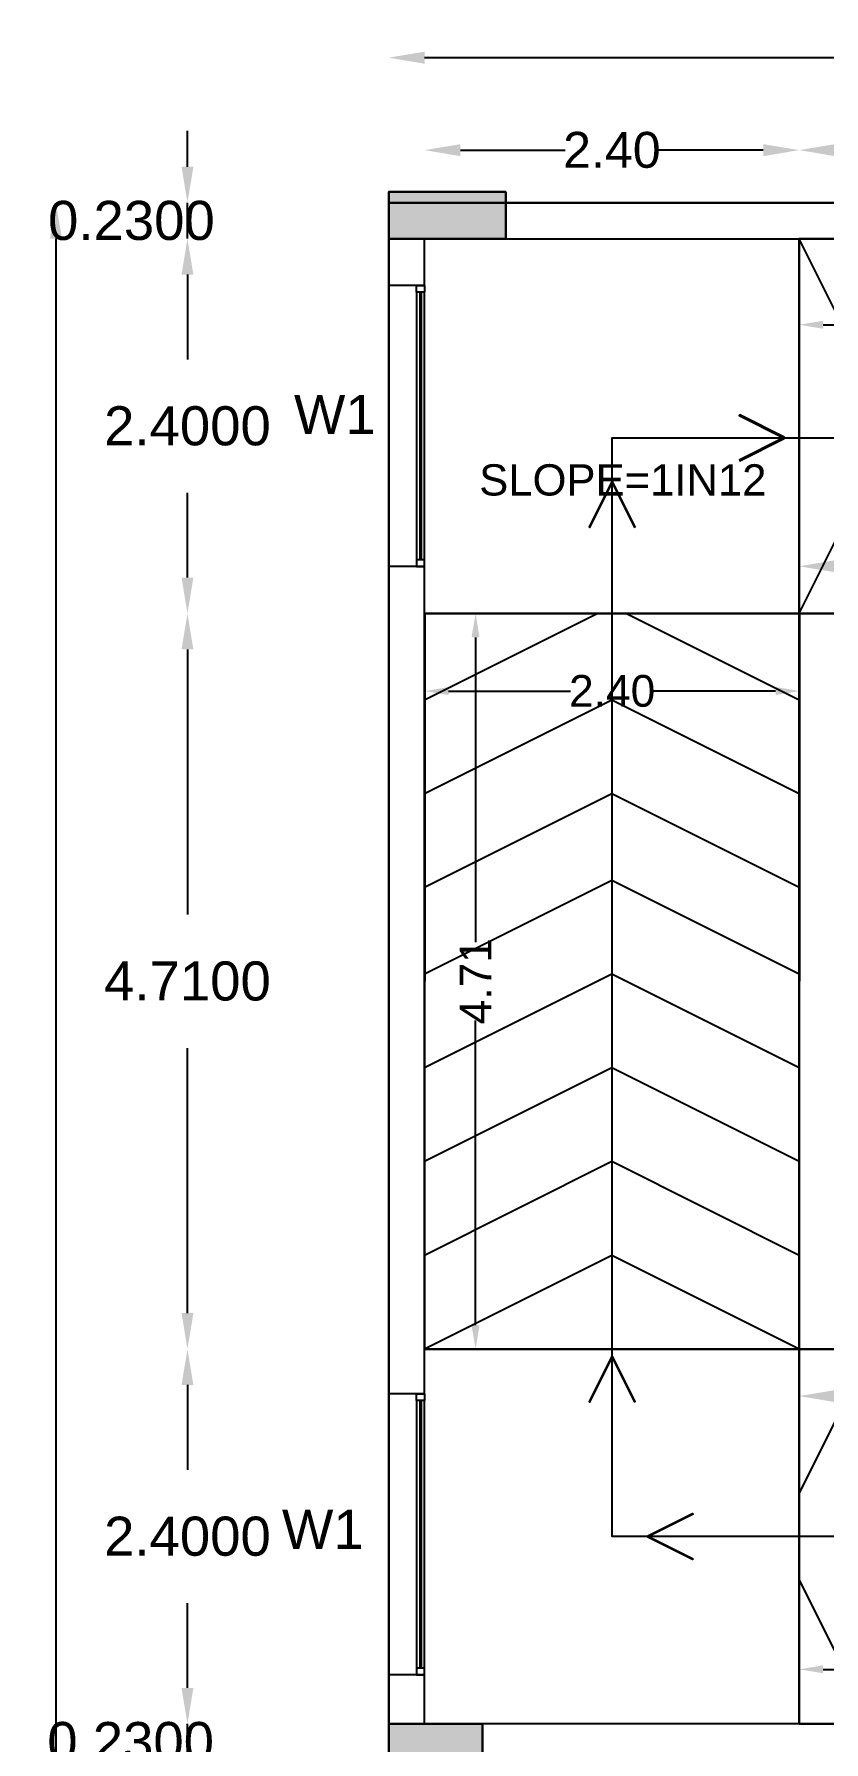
# Model space of a CAD drawing. Header units: metres. Extents: x -38 to 401, y 28 to 287.
# Drawn here: x 235.75 to 240.81, y 205.69 to 216.63 of the extents above; entities that cross this region are included whole.
import ezdxf

# ---------------------------------------------------------------- set-up
doc = ezdxf.new("R2010")
doc.units = ezdxf.units.M
for name, color, linetype in [('BLK_1_DA_RAMP_1', 30, 'Continuous'), ('UBEAM', 1, 'Continuous'), ('UHATCH', 8, 'Continuous')]:
    doc.layers.add(name, color=color, linetype=linetype)
for name, color, linetype, lineweight in [('BLK_1_FLR_1_BLT_UP_AREA', 4, 'Continuous', 30), ('BLK_1_LVL_1_BLDG_FOOT_PRINT', 4, 'Continuous', 30), ('UCOLUMN', 6, 'Continuous', 30)]:
    doc.layers.add(name, color=color, linetype=linetype, lineweight=lineweight)
doc.styles.get("Standard").update_dxf_attribs({"font": 'arial.ttf'})
doc.dimstyles.get("Standard").update_dxf_attribs({"dimtxt": 0.18, "dimasz": 0.18, "dimexe": 0.18, "dimexo": 0.0625, "dimgap": 0.09, "dimtad": 0, "dimtih": 1, "dimtoh": 1, "dimdec": 4, "dimzin": 0, "dimdsep": 46, "dimtxsty": 'Standard', "dimcen": 0.09, "dimadec": 0, "dimazin": 0, "dimtfac": 1, "dimtdec": 4, "dimtofl": 0, "dimtmove": 0, "dimatfit": 3, "dimfxl": 0, "dimtolj": 1, "dimtzin": 0, "dimarcsym": 0})
doc.dimstyles.new('STANDARD$0', dxfattribs={"dimtxt": 7, "dimasz": 3, "dimexe": 3, "dimexo": 1, "dimgap": 1.5, "dimtad": 1, "dimdec": 1, "dimzin": 1, "dimdsep": 46, "dimlunit": 4, "dimtxsty": 'Standard', "dimblk": 'OBLIQUE', "dimcen": 0.09375, "dimdle": 1, "dimclrd": 8, "dimclre": 8, "dimclrt": 7, "dimadec": 1, "dimazin": 0, "dimtfac": 1, "dimtdec": 1, "dimtix": 1, "dimtmove": 2, "dimatfit": 3, "dimldrblk": 'ARCHTICK', "dimfxl": 0, "dimfrac": 2, "dimtolj": 1, "dimtzin": 0, "dimarcsym": 0})

# ---------------------------------------------------------------- blocks, each defined once
blk = doc.blocks.new('*D194')
at = {"color": 0, "lineweight": -2}
for p, q in [((240.88, 213.222), (249.168, 213.222)), ((258.21, 213.222), (249.923, 213.222))]:
    blk.add_line(p, q, dxfattribs=at)
at = {"color": 0}
for points in [[(240.88, 213.261), (240.88, 213.184), (240.65, 213.222)], [(258.21, 213.261), (258.21, 213.184), (258.44, 213.222)]]:
    blk.add_solid(points, dxfattribs=at)
at = {"layer": 'Defpoints', "color": 0}
for p in [(258.44, 213.222), (240.65, 212.92), (258.44, 212.915)]:
    blk.add_point(p, dxfattribs=at)
at = {"color": 0, "lineweight": 25, "insert": (249.545, 213.222), "char_height": 0.23, "attachment_point": 5}
blk.add_mtext('\\A1;17.79', dxfattribs=at)
blk = doc.blocks.new('*D196')
at = {"color": 0, "lineweight": -2}
for p, q in [((240.88, 207.909), (245.303, 207.909)), ((250.48, 207.909), (246.057, 207.909))]:
    blk.add_line(p, q, dxfattribs=at)
at = {"color": 0}
for points in [[(240.88, 207.947), (240.88, 207.87), (240.65, 207.909)], [(250.48, 207.947), (250.48, 207.87), (250.71, 207.909)]]:
    blk.add_solid(points, dxfattribs=at)
at = {"layer": 'Defpoints', "color": 0}
for p in [(240.65, 208.21), (250.71, 208.21), (240.65, 207.909)]:
    blk.add_point(p, dxfattribs=at)
at = {"color": 0, "lineweight": 25, "insert": (245.68, 207.909), "char_height": 0.23, "attachment_point": 5}
blk.add_mtext('\\A1;10.06', dxfattribs=at)
blk = doc.blocks.new('*D197')
at = {"color": 0, "lineweight": -2}
for p, q in [((238.48, 215.887), (239.15, 215.887)), ((240.42, 215.887), (239.751, 215.887))]:
    blk.add_line(p, q, dxfattribs=at)
at = {"color": 0}
for points in [[(238.48, 215.925), (238.48, 215.848), (238.25, 215.887)], [(240.42, 215.925), (240.42, 215.848), (240.65, 215.887)]]:
    blk.add_solid(points, dxfattribs=at)
at = {"layer": 'Defpoints', "color": 0}
for p in [(240.65, 215.887), (238.25, 215.32), (240.65, 215.32)]:
    blk.add_point(p, dxfattribs=at)
at = {"color": 0, "lineweight": 25, "insert": (239.45, 215.887), "char_height": 0.23, "attachment_point": 5}
blk.add_mtext('\\A1;2.40', dxfattribs=at)
blk = doc.blocks.new('*D198')
at = {"color": 0, "lineweight": -2}
for p, q in [((240.88, 215.887), (249.168, 215.887)), ((258.21, 215.887), (249.923, 215.887))]:
    blk.add_line(p, q, dxfattribs=at)
at = {"color": 0}
for points in [[(240.88, 215.925), (240.88, 215.848), (240.65, 215.887)], [(258.21, 215.925), (258.21, 215.848), (258.44, 215.887)]]:
    blk.add_solid(points, dxfattribs=at)
at = {"layer": 'Defpoints', "color": 0}
for p in [(258.44, 215.887), (240.65, 215.32), (258.44, 215.315)]:
    blk.add_point(p, dxfattribs=at)
at = {"color": 0, "lineweight": 25, "insert": (249.545, 215.887), "char_height": 0.23, "attachment_point": 5}
blk.add_mtext('\\A1;17.79', dxfattribs=at)
blk = doc.blocks.new('*D200')
at = {"color": 0, "lineweight": -2}
for p, q in [((238.25, 216.479), (249.154, 216.479)), ((260.84, 216.479), (249.936, 216.479))]:
    blk.add_line(p, q, dxfattribs=at)
at = {"color": 0}
for points in [[(238.25, 216.517), (238.25, 216.44), (238.02, 216.479)], [(260.84, 216.517), (260.84, 216.44), (261.07, 216.479)]]:
    blk.add_solid(points, dxfattribs=at)
at = {"layer": 'Defpoints', "color": 0}
for p in [(261.07, 216.479), (238.02, 215.55), (261.07, 215.55)]:
    blk.add_point(p, dxfattribs=at)
at = {"color": 0, "lineweight": 25, "insert": (249.545, 216.479), "char_height": 0.23, "attachment_point": 5}
blk.add_mtext('\\A1;23.05', dxfattribs=at)
blk = doc.blocks.new('*D188')
at = {"color": 0, "lineweight": -2}
for p, q in [((235.888, 215.32), (235.888, 188.992)), ((235.888, 162.43), (235.888, 188.757))]:
    blk.add_line(p, q, dxfattribs=at)
at = {"color": 0}
for points in [[(235.85, 215.32), (235.927, 215.32), (235.888, 215.55)], [(235.85, 162.43), (235.927, 162.43), (235.888, 162.2)]]:
    blk.add_solid(points, dxfattribs=at)
at = {"layer": 'Defpoints', "color": 0}
for p in [(234.362, 215.55), (232.862, 162.2), (235.888, 162.2)]:
    blk.add_point(p, dxfattribs=at)
at = {"color": 0, "lineweight": 25, "insert": (235.888, 188.875), "char_height": 0.23, "attachment_point": 5}
blk.add_mtext('\\A1;53.35', dxfattribs=at)
blk = doc.blocks.new('600X600')
at = {"layer": 'UHATCH', "linetype": 'Continuous'}
h = blk.add_hatch(color=256, dxfattribs=at)
h.dxf.hatch_style = 1
h.paths.add_polyline_path([(600, 600), (0, 600), (0, 0), (600, 0)])
at = {"layer": 'UCOLUMN', "linetype": 'Continuous'}
blk.add_lwpolyline([(0, 0), (600, 0), (600, 600), (0, 600)], close=True, dxfattribs=at)
blk = doc.blocks.new('750 x 750')
blk.add_blockref('600X600', (0, 75))
blk = doc.blocks.new('300 x 750')
at = {"layer": 'UHATCH', "linetype": 'Continuous'}
h = blk.add_hatch(color=256, dxfattribs=at)
h.dxf.hatch_style = 1
h.paths.add_polyline_path([(750, 0), (750, 300), (0, 300), (0, 0)])
at = {"layer": 'UCOLUMN', "linetype": 'Continuous'}
blk.add_lwpolyline([(0, 300), (0, 0), (750, 0), (750, 300)], close=True, dxfattribs=at)
blk = doc.blocks.new('COLUMN LAYOUT')
at = {"layer": 'UBEAM', "color": 7, "linetype": 'Continuous', "xscale": -1, "rotation": 180}
blk.add_blockref('300 x 750', (-21325, 40960), dxfattribs=at)
at = {"layer": 'UBEAM', "color": 7, "linetype": 'Continuous'}
blk.add_blockref('750 x 750', (-21325, 30475), dxfattribs=at)
blk = doc.blocks.new('*D617')
at = {"color": 0, "lineweight": -2}
for p, q in [((236.731, 206.04), (236.731, 206.27)), ((236.731, 205.58), (236.731, 205.81)), ((236.731, 205.35), (236.731, 205.12))]:
    blk.add_line(p, q, dxfattribs=at)
at = {"color": 0}
for points in [[(236.693, 206.04), (236.769, 206.04), (236.731, 205.81)], [(236.693, 205.35), (236.769, 205.35), (236.731, 205.58)]]:
    blk.add_solid(points, dxfattribs=at)
at = {"layer": 'Defpoints', "color": 0}
for p in [(236.731, 205.81), (238.25, 205.81), (238.25, 205.58)]:
    blk.add_point(p, dxfattribs=at)
at = {"color": 0, "lineweight": 25, "insert": (236.367, 205.695), "char_height": 0.25, "attachment_point": 5}
blk.add_mtext('\\A1;0.2300', dxfattribs=at)
blk = doc.blocks.new('*D618')
at = {"color": 0, "lineweight": -2}
for p, q in [((236.731, 207.98), (236.731, 207.437)), ((236.731, 206.04), (236.731, 206.582))]:
    blk.add_line(p, q, dxfattribs=at)
at = {"color": 0}
for points in [[(236.693, 207.98), (236.769, 207.98), (236.731, 208.21)], [(236.693, 206.04), (236.769, 206.04), (236.731, 205.81)]]:
    blk.add_solid(points, dxfattribs=at)
at = {"layer": 'Defpoints', "color": 0}
for p in [(236.731, 208.21), (238.25, 208.21), (238.25, 205.81)]:
    blk.add_point(p, dxfattribs=at)
at = {"color": 0, "lineweight": 25, "insert": (236.731, 207.01), "char_height": 0.25, "attachment_point": 5}
blk.add_mtext('\\A1;2.4000', dxfattribs=at)
blk = doc.blocks.new('*D704')
at = {"color": 0, "lineweight": -2}
for p, q in [((236.731, 212.69), (236.731, 210.992)), ((236.731, 208.44), (236.731, 210.137))]:
    blk.add_line(p, q, dxfattribs=at)
at = {"color": 0}
for points in [[(236.693, 212.69), (236.769, 212.69), (236.731, 212.92)], [(236.693, 208.44), (236.769, 208.44), (236.731, 208.21)]]:
    blk.add_solid(points, dxfattribs=at)
at = {"layer": 'Defpoints', "color": 0}
for p in [(236.731, 212.92), (238.25, 212.92), (238.25, 208.21)]:
    blk.add_point(p, dxfattribs=at)
at = {"color": 0, "lineweight": 25, "insert": (236.731, 210.565), "char_height": 0.25, "attachment_point": 5}
blk.add_mtext('\\A1;4.7100', dxfattribs=at)
blk = doc.blocks.new('*D619')
at = {"color": 0, "lineweight": -2}
for p, q in [((236.731, 215.09), (236.731, 214.547)), ((236.731, 213.15), (236.731, 213.692))]:
    blk.add_line(p, q, dxfattribs=at)
at = {"color": 0}
for points in [[(236.693, 215.09), (236.769, 215.09), (236.731, 215.32)], [(236.693, 213.15), (236.769, 213.15), (236.731, 212.92)]]:
    blk.add_solid(points, dxfattribs=at)
at = {"layer": 'Defpoints', "color": 0}
for p in [(236.731, 215.32), (238.25, 215.32), (238.25, 212.92)]:
    blk.add_point(p, dxfattribs=at)
at = {"color": 0, "lineweight": 25, "insert": (236.731, 214.12), "char_height": 0.25, "attachment_point": 5}
blk.add_mtext('\\A1;2.4000', dxfattribs=at)
blk = doc.blocks.new('*D620')
at = {"color": 0, "lineweight": -2}
for p, q in [((236.731, 215.78), (236.731, 216.01)), ((236.731, 215.32), (236.731, 215.55)), ((236.731, 215.09), (236.731, 214.86))]:
    blk.add_line(p, q, dxfattribs=at)
at = {"color": 0}
for points in [[(236.693, 215.78), (236.769, 215.78), (236.731, 215.55)], [(236.693, 215.09), (236.769, 215.09), (236.731, 215.32)]]:
    blk.add_solid(points, dxfattribs=at)
at = {"layer": 'Defpoints', "color": 0}
for p in [(236.731, 215.55), (238.02, 215.55), (238.25, 215.32)]:
    blk.add_point(p, dxfattribs=at)
at = {"color": 0, "lineweight": 25, "insert": (236.372, 215.435), "char_height": 0.25, "attachment_point": 5}
blk.add_mtext('\\A1;0.2300', dxfattribs=at)
blk = doc.blocks.new('*D759')
at = {"layer": 'BLK_1_DA_RAMP_1', "color": 0, "lineweight": -2}
for p, q in [((240.65, 214.858), (240.65, 214.769)), ((240.803, 214.769), (249.209, 214.769)), ((258.288, 214.769), (249.881, 214.769)), ((258.44, 214.858), (258.44, 214.769))]:
    blk.add_line(p, q, dxfattribs=at)
at = {"layer": 'BLK_1_DA_RAMP_1', "color": 0}
for points in [[(240.803, 214.794), (240.803, 214.743), (240.65, 214.769)], [(258.288, 214.794), (258.288, 214.743), (258.44, 214.769)]]:
    blk.add_solid(points, dxfattribs=at)
at = {"layer": 'Defpoints', "color": 0}
for p in [(240.65, 215.32), (258.44, 215.32), (258.44, 214.769)]:
    blk.add_point(p, dxfattribs=at)
at = {"layer": 'BLK_1_DA_RAMP_1', "color": 0, "lineweight": 30, "insert": (249.545, 214.769), "char_height": 0.2032, "attachment_point": 5}
blk.add_mtext('\\A1;17.79', dxfattribs=at)
blk = doc.blocks.new('*D760')
at = {"layer": 'BLK_1_DA_RAMP_1', "color": 0, "lineweight": -2}
for p, q in [((238.487, 212.92), (238.577, 212.92)), ((238.577, 212.767), (238.577, 210.815)), ((238.577, 208.362), (238.577, 210.314)), ((238.487, 208.21), (238.577, 208.21))]:
    blk.add_line(p, q, dxfattribs=at)
at = {"layer": 'BLK_1_DA_RAMP_1', "color": 0}
for points in [[(238.551, 212.767), (238.602, 212.767), (238.577, 212.92)], [(238.551, 208.362), (238.602, 208.362), (238.577, 208.21)]]:
    blk.add_solid(points, dxfattribs=at)
at = {"layer": 'Defpoints', "color": 0}
for p in [(238.252, 212.92), (238.25, 208.21), (238.577, 208.21)]:
    blk.add_point(p, dxfattribs=at)
at = {"layer": 'BLK_1_DA_RAMP_1', "color": 0, "lineweight": 30, "insert": (238.577, 210.565), "char_height": 0.2032, "attachment_point": 5, "rotation": 90}
blk.add_mtext('\\A1;4.71', dxfattribs=at)
blk = doc.blocks.new('*D763')
at = {"layer": 'BLK_1_DA_RAMP_1', "color": 0, "lineweight": -2}
for p, q in [((238.252, 212.513), (238.252, 212.423)), ((240.652, 212.513), (240.652, 212.423)), ((238.404, 212.423), (239.184, 212.423)), ((240.499, 212.423), (239.719, 212.423))]:
    blk.add_line(p, q, dxfattribs=at)
at = {"layer": 'BLK_1_DA_RAMP_1', "color": 0}
for points in [[(238.404, 212.449), (238.404, 212.398), (238.252, 212.423)], [(240.499, 212.449), (240.499, 212.398), (240.652, 212.423)]]:
    blk.add_solid(points, dxfattribs=at)
at = {"layer": 'Defpoints', "color": 0}
for p in [(238.252, 212.92), (240.652, 212.92), (238.252, 212.423)]:
    blk.add_point(p, dxfattribs=at)
at = {"layer": 'BLK_1_DA_RAMP_1', "color": 0, "lineweight": 30, "insert": (239.452, 212.423), "char_height": 0.2032, "attachment_point": 5}
blk.add_mtext('\\A1;2.40', dxfattribs=at)
blk = doc.blocks.new('*D1234')
at = {"layer": 'BLK_1_DA_RAMP_1', "color": 0, "lineweight": -2}
for p, q in [((240.65, 206.07), (240.65, 206.159)), ((240.803, 206.159), (245.345, 206.159)), ((250.558, 206.159), (246.016, 206.159)), ((250.71, 206.07), (250.71, 206.159))]:
    blk.add_line(p, q, dxfattribs=at)
at = {"layer": 'BLK_1_DA_RAMP_1', "color": 0}
for points in [[(240.803, 206.185), (240.803, 206.134), (240.65, 206.159)], [(250.558, 206.185), (250.558, 206.134), (250.71, 206.159)]]:
    blk.add_solid(points, dxfattribs=at)
at = {"layer": 'Defpoints', "color": 0}
for p in [(250.71, 206.159), (240.65, 205.81), (250.71, 205.81)]:
    blk.add_point(p, dxfattribs=at)
at = {"layer": 'BLK_1_DA_RAMP_1', "color": 0, "lineweight": 30, "insert": (245.68, 206.159), "char_height": 0.2032, "attachment_point": 5}
blk.add_mtext('\\A1;10.06', dxfattribs=at)

msp = doc.modelspace()

# ---------------------------------------------------------------- linework, layer by layer
at = {"color": 7, "lineweight": 25}
for p, q in [((261.07023, 215.54979), (238.02023, 215.54979)), ((238.02023, 215.54979), (238.02023, 215.01979)), ((238.25023, 215.01979), (238.25023, 215.31979)), ((238.25023, 215.31979), (260.84023, 215.31979)), ((238.25025, 215.31979), (258.21025, 215.31979)), ((240.65023, 212.91979), (240.65023, 215.31979)), ((238.25023, 215.01979), (238.02023, 215.01979)), ((238.02023, 213.21979), (238.02023, 215.01979)), ((238.19913, 214.9772), (238.19912, 213.23584)), ((238.22115, 213.26238), (238.22116, 214.9772)), ((238.22967, 213.26238), (238.22968, 214.9772)), ((238.25023, 213.23584), (238.25023, 214.9772)), ((238.02023, 213.21979), (238.02023, 207.92306)), ((238.25023, 213.21979), (238.02023, 213.21979)), ((238.25023, 207.92306), (238.25023, 213.21979)), ((240.65023, 212.91979), (238.25023, 212.9198)), ((240.65023, 208.20979), (240.65023, 212.91979)), ((240.65023, 212.91979), (258.44023, 212.91979)), ((240.65023, 208.20979), (238.25023, 208.2098)), ((250.71023, 208.20979), (240.65023, 208.20979)), ((240.65023, 208.20979), (240.65023, 205.80979)), ((238.25023, 207.92306), (238.02023, 207.92306)), ((238.02023, 206.12306), (238.02023, 207.92306)), ((238.19912, 207.88047), (238.19912, 206.13911)), ((238.22115, 206.16565), (238.22116, 207.88047)), ((238.22967, 206.16565), (238.22968, 207.88047)), ((238.25022, 206.13911), (238.25023, 207.88047)), ((238.02023, 206.12306), (238.02023, 205.80979)), ((238.02023, 206.12306), (238.02023, 205.80979)), ((238.25023, 206.12306), (238.02023, 206.12306)), ((238.25023, 205.80979), (238.25022, 206.12306)), ((238.02023, 204.97979), (238.02023, 205.80979)), ((251.16025, 205.80979), (238.25023, 205.80979))]:
    msp.add_line(p, q, dxfattribs=at)
for points in [[(240.65025, 212.91979), (241.25025, 214.11979), (240.65025, 215.31979)], [(249.81025, 207.00979), (239.45187, 207.00979), (239.45187, 214.04497), (259.61463, 214.04497), (259.61463, 207.00979), (252.21025, 207.00979)], [(239.36025, 212.9198), (238.25023, 212.36479)], [(240.65023, 212.36479), (239.54022, 212.9198)], [(240.65023, 211.76479), (239.45023, 212.36479), (238.25023, 211.76479)], [(240.65023, 211.16479), (239.45023, 211.76479), (238.25023, 211.16479)], [(240.65023, 210.60979), (239.45023, 211.20979), (238.25023, 210.60979)], [(240.65023, 210.00979), (239.45023, 210.60979), (238.25023, 210.00979)], [(240.65023, 209.40979), (239.45023, 210.00979), (238.25023, 209.40979)], [(240.65023, 208.80979), (239.45023, 209.40979), (238.25023, 208.80979)], [(240.65023, 208.20979), (239.45023, 208.80979), (238.25023, 208.20979)], [(241.11023, 208.20979), (240.65023, 207.28979)], [(240.65023, 206.72979), (241.11023, 205.80979)]]:
    msp.add_lwpolyline(points, dxfattribs=at)
for points in [[(238.25023, 214.9772), (238.19913, 214.9772), (238.19913, 215.01979), (238.25023, 215.01979)], [(240.26494, 213.90231), (240.26908, 213.89777), (240.55423, 214.04014), (240.55009, 214.04468), (240.55423, 214.04922), (240.26908, 214.1916), (240.26494, 214.18706), (240.55009, 214.04468)], [(239.59424, 213.4707), (239.59878, 213.47484), (239.45641, 213.75998), (239.45187, 213.75584), (239.44733, 213.75998), (239.30495, 213.47484), (239.30949, 213.4707), (239.45187, 213.75584)], [(238.25023, 213.26238), (238.19912, 213.26238), (238.19912, 213.21979), (238.25023, 213.21979)], [(239.59424, 207.8704), (239.59878, 207.87454), (239.45641, 208.15969), (239.45187, 208.15555), (239.44733, 208.15969), (239.30495, 207.87454), (239.30949, 207.8704), (239.45187, 208.15555)], [(238.25023, 207.88047), (238.19912, 207.88047), (238.19912, 207.92306), (238.25023, 207.92306)], [(239.97016, 206.86742), (239.96602, 206.86288), (239.68087, 207.00525), (239.68502, 207.00979), (239.68087, 207.01433), (239.96602, 207.15671), (239.97016, 207.15216), (239.68502, 207.00979)], [(238.25022, 206.16565), (238.19912, 206.16565), (238.19912, 206.12306), (238.25022, 206.12306)]]:
    msp.add_lwpolyline(points, close=True, dxfattribs=at)
at = {"layer": 'BLK_1_DA_RAMP_1', "color": 1, "lineweight": 30}
for points in [[(240.65025, 215.31979), (258.44025, 215.31979), (258.44025, 212.91979), (240.65025, 212.91979)], [(240.65187, 212.9198), (238.25186, 212.9198), (238.25023, 208.2098), (240.65024, 208.2098)], [(240.65023, 208.20979), (250.71023, 208.20979), (250.71023, 205.80979), (240.65023, 205.80979)]]:
    msp.add_lwpolyline(points, close=True, dxfattribs=at)
at = {"layer": 'BLK_1_FLR_1_BLT_UP_AREA', "color": 12, "lineweight": 30}
msp.add_lwpolyline([(238.02025, 162.19968), (238.02025, 215.54979), (261.07025, 215.54979), (261.07025, 205.57979), (259.57025, 205.57979), (259.57025, 162.19968)], close=True, dxfattribs=at)
at = {"layer": 'BLK_1_LVL_1_BLDG_FOOT_PRINT', "color": 1}
msp.add_lwpolyline([(238.02023, 162.19979), (238.02023, 215.54979), (261.07023, 215.54979), (261.07023, 205.57979), (259.57023, 205.57979), (259.57023, 162.19979)], close=True, dxfattribs=at)

# ---------------------------------------------------------------- block references
at = {"color": 7, "lineweight": 25, "xscale": 0.001, "yscale": 0.001, "zscale": 0.001}
msp.add_blockref('COLUMN LAYOUT', (259.34525, 174.65979), dxfattribs=at)
msp.add_blockref('COLUMN LAYOUT', (259.34525, 174.65979), dxfattribs=at)

# ---------------------------------------------------------------- texts
at = {"color": 7, "lineweight": 25, "char_height": 0.25, "attachment_point": 1}
for insert in [(237.41328, 214.31949), (237.33628, 207.18049)]:
    msp.add_mtext_dynamic_manual_height_columns('W1', width=331.5310086, gutter_width=1000, heights=[0], dxfattribs=dict(at, insert=insert))
at = {"layer": 'BLK_1_DA_RAMP_1', "color": 1, "lineweight": 30, "insert": (239.52012, 213.87529), "char_height": 0.2, "width": 1.8904692, "attachment_point": 2}
msp.add_mtext('SLOPE=1IN12', dxfattribs=at)

# ---------------------------------------------------------------- dimensions: what is measured, and where the dimension line sits
at = {"color": 7, "lineweight": 25}
for base, p1, p2, text, picture, middle in [((261.07023, 216.47853), (238.02023, 215.54979), (261.07023, 215.54979), '23.05', '*D200', (249.54523, 216.47853)), ((240.65023, 215.88679), (238.25023, 215.31979), (240.65023, 215.31979), '2.40', '*D197', (239.45023, 215.88679)), ((258.44023, 215.88679), (240.65023, 215.31979), (258.44023, 215.31479), '17.79', '*D198', (249.54523, 215.88679)), ((258.44023, 213.22248), (240.65023, 212.91979), (258.44023, 212.91479), '17.79', '*D194', (249.54523, 213.22248)), ((240.65023, 207.90875), (250.71023, 208.20979), (240.65023, 208.20979), '10.06', '*D196', (245.68023, 207.90875))]:
    dim = msp.add_linear_dim(base=base, p1=p1, p2=p2, text=text, dimstyle='Standard', override={"dimscale": 1, "dimtxt": 0.23, "dimasz": 0.23, "dimgap": 0, "dimse1": 1, "dimse2": 1, "dimtmove": 1}, dxfattribs=at)
    dim.commit()
    dim.dimension.update_dxf_attribs({"geometry": picture, "text_midpoint": middle})
at = {"lineweight": 25}
for base, p1, p2, picture, middle in [((236.73086, 215.54979), (238.25025, 215.31979), (238.02023, 215.54979), '*D620', (236.3717, 215.43479)), ((236.73086, 205.80979), (238.2502, 205.57979), (238.25023, 205.80979), '*D617', (236.36653, 205.69479))]:
    dim = msp.add_linear_dim(base=base, p1=p1, p2=p2, angle=90, dimstyle='Standard', override={"dimscale": 1, "dimtxt": 0.25, "dimasz": 0.23, "dimgap": 0.3, "dimpost": '\\X', "dimse1": 1, "dimse2": 1, "dimtmove": 1, "dimfxl": 25.4}, dxfattribs=at)
    dim.commit()
    dim.dimension.update_dxf_attribs({"geometry": picture, "text_midpoint": middle, "dimtype": 128})
at = {"color": 7, "lineweight": 25}
dim = msp.add_linear_dim(base=(235.88817, 162.19979), p1=(234.36182, 215.54979), p2=(232.86182, 162.19979), angle=90, text='53.35', dimstyle='Standard', override={"dimscale": 1, "dimtxt": 0.23, "dimasz": 0.23, "dimgap": 0, "dimse1": 1, "dimse2": 1, "dimtmove": 1}, dxfattribs=at)
dim.commit()
dim.dimension.update_dxf_attribs({"geometry": '*D188', "text_midpoint": (235.88817, 188.87479)})
at = {"lineweight": 25}
for base, p1, p2, picture, middle in [((236.73086, 215.31979), (238.25023, 212.9198), (238.25025, 215.31979), '*D619', (236.73086, 214.1198)), ((236.73086, 212.9198), (238.25026, 208.2098), (238.25023, 212.9198), '*D704', (236.73086, 210.5648)), ((236.73086, 208.2098), (238.25023, 205.80979), (238.25026, 208.2098), '*D618', (236.73086, 207.0098))]:
    dim = msp.add_linear_dim(base=base, p1=p1, p2=p2, angle=90, dimstyle='Standard', override={"dimscale": 1, "dimtxt": 0.25, "dimasz": 0.23, "dimgap": 0.3, "dimpost": '\\X', "dimse1": 1, "dimse2": 1, "dimtmove": 1, "dimfxl": 25.4}, dxfattribs=at)
    dim.commit()
    dim.dimension.update_dxf_attribs({"geometry": picture, "text_midpoint": middle})
at = {"layer": 'BLK_1_DA_RAMP_1', "color": 1, "lineweight": 30}
for base, p1, p2, picture, middle in [((258.44025, 214.76879), (240.65025, 215.31979), (258.44025, 215.31979), '*D759', (249.54525, 214.76879)), ((250.71023, 206.15935), (240.65023, 205.80979), (250.71023, 205.80979), '*D1234', (245.68023, 206.15935))]:
    dim = msp.add_linear_dim(base=base, p1=p1, p2=p2, dimstyle='STANDARD$0', override={"dimscale": 0.001, "dimtxt": 203.2, "dimasz": 152.5, "dimexe": 0, "dimexo": 0, "dimgap": 2.286, "dimtad": 0, "dimtoh": 1, "dimdec": 2, "dimzin": 0, "dimlunit": 2, "dimpost": '', "dimcen": 2.286, "dimdle": 0, "dimclrd": 0, "dimclre": 0, "dimclrt": 0, "dimadec": 0, "dimtdec": 2, "dimtix": 0, "dimtofl": 0, "dimtmove": 0, "dimfxl": 89.5, "dimfxlon": 1, "dimfrac": 0}, dxfattribs=at)
    dim.commit()
    dim.dimension.update_dxf_attribs({"geometry": picture, "text_midpoint": middle})
dim = msp.add_linear_dim(base=(238.5765, 208.2098), p1=(238.25186, 212.9198), p2=(238.25023, 208.2098), angle=90, dimstyle='STANDARD$0', override={"dimscale": 0.001, "dimtxt": 203.2, "dimasz": 152.5, "dimexe": 0, "dimexo": 0, "dimgap": 2.286, "dimtad": 0, "dimtoh": 1, "dimdec": 2, "dimzin": 0, "dimlunit": 2, "dimpost": '', "dimcen": 2.286, "dimdle": 0, "dimclrd": 0, "dimclre": 0, "dimclrt": 0, "dimadec": 0, "dimtdec": 2, "dimtix": 0, "dimtofl": 0, "dimtmove": 0, "dimfxl": 89.5, "dimfxlon": 1, "dimfrac": 0}, dxfattribs=at)
dim.commit()
dim.dimension.update_dxf_attribs({"geometry": '*D760', "text_midpoint": (238.5765, 210.5648)})
at = {"layer": 'BLK_1_DA_RAMP_1', "color": 2, "lineweight": 30}
dim = msp.add_linear_dim(base=(238.25186, 212.42337), p1=(240.65187, 212.9198), p2=(238.25186, 212.9198), dimstyle='STANDARD$0', override={"dimscale": 0.001, "dimtxt": 203.2, "dimasz": 152.5, "dimexe": 0, "dimexo": 0, "dimgap": 2.286, "dimtad": 0, "dimtoh": 1, "dimdec": 2, "dimzin": 0, "dimlunit": 2, "dimpost": '', "dimcen": 2.286, "dimdle": 0, "dimclrd": 0, "dimclre": 0, "dimclrt": 0, "dimadec": 0, "dimtdec": 2, "dimtix": 0, "dimtofl": 0, "dimtmove": 0, "dimfxl": 89.5, "dimfxlon": 1, "dimfrac": 0}, dxfattribs=at)
dim.commit()
dim.dimension.update_dxf_attribs({"geometry": '*D763', "text_midpoint": (239.45187, 212.42337)})

doc.saveas('drawing.dxf')
